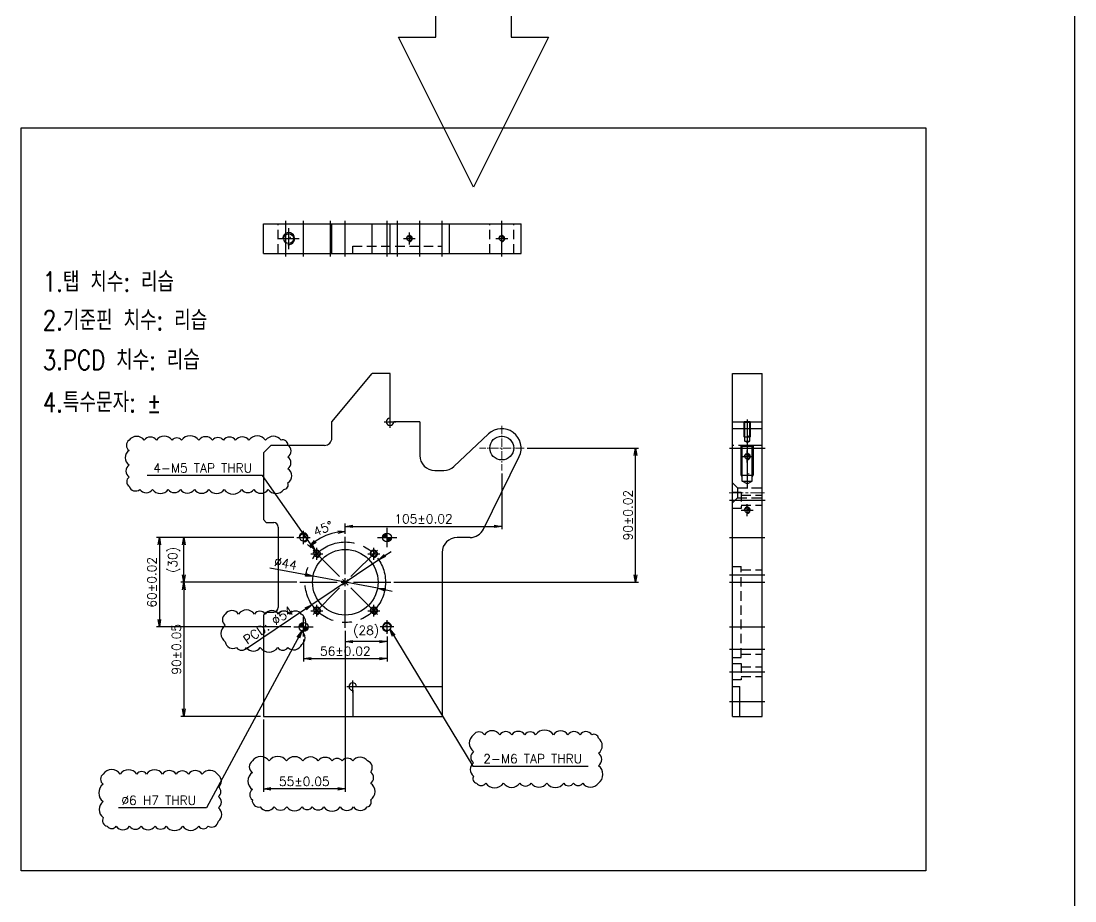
# Model space of a CAD drawing. Header units: millimetres. Extents: x -69 to 11173, y 1341 to 6119.
# Drawn here: x 8851 to 9559, y 2173 to 2763 of the extents above; entities that cross this region are included whole.
import ezdxf

# ---------------------------------------------------------------- set-up
doc = ezdxf.new("R2010")
doc.units = ezdxf.units.MM
for name, pattern in [('CENTER', [50.8, 31.75, -6.35, 6.35, -6.35]), ('CENTER2', [28.575, 19.05, -3.175, 3.175, -3.175]), ('HIDDEN', [9.525, 6.35, -3.175])]:
    doc.linetypes.add(name, pattern=pattern)
for name, color, linetype in [('0 [SD 2]', 2, 'HIDDEN'), ('1', 220, 'CENTER'), ('3', 223, 'HIDDEN'), ('CL', 1, 'CENTER'), ('O', 7, 'Continuous')]:
    doc.layers.add(name, color=color, linetype=linetype)
for name, color, linetype, lineweight in [('07. Center', 1, 'CENTER2', 13), ('AM_5', 3, 'Continuous', 25), ('CENTER', 1, 'CENTER', 25)]:
    doc.layers.add(name, color=color, linetype=linetype, lineweight=lineweight)
doc.styles.get("Standard").update_dxf_attribs({"font": 'romans.shx', "bigfont": 'whgtxt.shx'})
doc.dimstyles.new('ISO-25 x2', dxfattribs={"dimscale": 2, "dimtxt": 3, "dimasz": 2.5, "dimexe": 1, "dimexo": 1, "dimgap": 1, "dimtad": 1, "dimdsep": 46, "dimtxsty": 'Standard', "dimblk": 'OPEN', "dimcen": 2.5, "dimclrd": 4, "dimclre": 4, "dimclrt": 2, "dimadec": 1, "dimazin": 2, "dimtfac": 1, "dimtmove": 0, "dimatfit": 0, "dimldrblk": 'OPEN', "dimfxl": 1, "dimarcsym": 0})

# ---------------------------------------------------------------- blocks, each defined once
blk = doc.blocks.new('NC4_LHH')
h = blk.add_hatch(color=3)
h.paths.add_polyline_path([(0, 0), (0, 2, 0.414214), (-2, 0)])
h.paths.add_polyline_path([(2, 0), (0, 0), (0, -2, 0.414214)])
at = {"layer": 'CENTER', "ltscale": 0.3}
for p, q in [((-4.32, 0), (4.32, 0)), ((0, -4.32), (0, 4.32))]:
    blk.add_line(p, q, dxfattribs=at)
at = {"layer": 'O', "color": 3, "linetype": 'ByBlock', "lineweight": -2}
blk.add_circle((0, 0), 2, dxfattribs=at)
blk = doc.blocks.new('*U365')
at = {"layer": 'CL', "color": 0, "transparency": 16777216}
for p, q in [((0, 5.4), (0, 30.5)), ((-30.5, 0), (-5.4, 0)), ((5.4, 0), (30.5, 0)), ((0, -30.5), (0, -5.4))]:
    blk.add_line(p, q, dxfattribs=at)
at = {"layer": 'CL', "color": 0, "linetype": 'Continuous', "transparency": 16777216}
for p, q in [((-2.7, 0), (2.7, 0)), ((0, -2.7), (0, 2.7))]:
    blk.add_line(p, q, dxfattribs=at)
blk = doc.blocks.new('*U366')
at = {"layer": 'CL', "color": 0, "transparency": 16777216}
for p, q in [((0, 5.4), (0, 30.5)), ((-30.5, 0), (-5.4, 0)), ((5.4, 0), (30.5, 0)), ((0, -30.5), (0, -5.4))]:
    blk.add_line(p, q, dxfattribs=at)
at = {"layer": 'CL', "color": 0, "linetype": 'Continuous', "transparency": 16777216}
for p, q in [((-2.7, 0), (2.7, 0)), ((0, -2.7), (0, 2.7))]:
    blk.add_line(p, q, dxfattribs=at)
blk = doc.blocks.new('_OPEN')
at = {"color": 0, "linetype": 'ByBlock'}
for p, q in [((-1, 0.17), (0, 0)), ((0, 0), (-1, -0.17)), ((0, 0), (-1, 0))]:
    blk.add_line(p, q, dxfattribs=at)
blk = doc.blocks.new('*D370')
at = {"color": 4, "lineweight": -2, "transparency": 16777216}
for p, q in [((9042.3, 2391.42), (9018.29, 2395.92)), ((9090.47, 2382.41), (9047.22, 2390.5)), ((9095.38, 2381.49), (9100.3, 2380.57))]:
    blk.add_line(p, q, dxfattribs=at)
at = {"layer": 'Defpoints', "color": 0, "transparency": 16777216}
for p in [(9047.22, 2390.5), (9090.47, 2382.41)]:
    blk.add_point(p, dxfattribs=at)
at = {"color": 4, "lineweight": -2, "transparency": 16777216, "xscale": 5, "yscale": 5, "zscale": 5}
for p, rotation in [((9047.22, 2390.5), 349.3993422313611), ((9090.47, 2382.41), 169.3993422313611)]:
    blk.add_blockref('_OPEN', p, dxfattribs=dict(at, rotation=rotation))
at = {"color": 2, "transparency": 16777216, "insert": (9028.76, 2399.04), "char_height": 6, "attachment_point": 5, "rotation": 349.39934}
blk.add_mtext('∅44', dxfattribs=at)
blk = doc.blocks.new('*D371')
at = {"color": 4, "lineweight": -2, "transparency": 16777216}
for p, q in [((9095.39, 2404.33), (9099.54, 2407.12)), ((9091.24, 2401.53), (9046.45, 2371.38)), ((9042.3, 2368.58), (9001.76, 2341.29))]:
    blk.add_line(p, q, dxfattribs=at)
at = {"layer": 'Defpoints', "color": 0, "transparency": 16777216}
for p in [(9091.24, 2401.53), (9046.45, 2371.38)]:
    blk.add_point(p, dxfattribs=at)
at = {"color": 4, "lineweight": -2, "transparency": 16777216, "xscale": 5, "yscale": 5, "zscale": 5}
for p, rotation in [((9091.24, 2401.53), 213.9518271169862), ((9046.45, 2371.38), 33.95182711698622)]:
    blk.add_blockref('_OPEN', p, dxfattribs=dict(at, rotation=rotation))
at = {"color": 2, "transparency": 16777216, "insert": (9017.16, 2357.69), "char_height": 6, "attachment_point": 5, "rotation": 33.95183}
blk.add_mtext('PCD: ∅54', dxfattribs=at)
blk = doc.blocks.new('*D367')
at = {"color": 4, "lineweight": -2, "transparency": 16777216}
for p, q in [((9068.84, 2353.95), (9068.84, 2245.84)), ((9013.84, 2294.45), (9013.84, 2245.84)), ((9063.84, 2247.84), (9018.84, 2247.84))]:
    blk.add_line(p, q, dxfattribs=at)
at = {"layer": 'Defpoints', "color": 0, "transparency": 16777216}
for p in [(9068.84, 2355.95), (9013.84, 2296.45), (9013.84, 2247.84)]:
    blk.add_point(p, dxfattribs=at)
at = {"color": 4, "lineweight": -2, "transparency": 16777216, "xscale": 5, "yscale": 5, "zscale": 5, "rotation": 180}
blk.add_blockref('_OPEN', (9013.84, 2247.84), dxfattribs=at)
at = {"color": 4, "lineweight": -2, "transparency": 16777216, "xscale": 5, "yscale": 5, "zscale": 5}
blk.add_blockref('_OPEN', (9068.84, 2247.84), dxfattribs=at)
at = {"color": 2, "transparency": 16777216, "insert": (9041.34, 2252.84), "char_height": 6, "attachment_point": 5}
blk.add_mtext('55%%P0.05', dxfattribs=at)
blk = doc.blocks.new('*D368')
at = {"color": 4, "lineweight": -2, "transparency": 16777216}
for p, q in [((9068.84, 2418.95), (9068.84, 2422.4)), ((9045.86, 2409.44), (9043.43, 2411.87))]:
    blk.add_line(p, q, dxfattribs=at)
blk.add_arc((9068.84, 2386.45), 33.94, 98.44815, 126.55185, dxfattribs=at)
at = {"layer": 'Defpoints', "color": 0, "transparency": 16777216}
for p in [(9060.06, 2419.24), (9068.84, 2416.95), (9047.28, 2408.02), (9068.84, 2391.85), (9065.03, 2390.27)]:
    blk.add_point(p, dxfattribs=at)
at = {"color": 4, "lineweight": -2, "transparency": 16777216, "xscale": 5, "yscale": 5, "zscale": 5}
for p, rotation in [((9068.84, 2420.4), 4.224075102873818), ((9044.84, 2410.45), 220.7759248971293)]:
    blk.add_blockref('_OPEN', p, dxfattribs=dict(at, rotation=rotation))
at = {"color": 2, "transparency": 16777216, "insert": (9053.94, 2422.43), "char_height": 6, "attachment_point": 5, "rotation": 22.5}
blk.add_mtext('45°', dxfattribs=at)
blk = doc.blocks.new('*D369')
at = {"color": 4, "lineweight": -2, "transparency": 16777216}
for p, q in [((9036.34, 2386.45), (8958.53, 2386.45)), ((8960.53, 2381.45), (8960.53, 2301.45)), ((9011.84, 2296.45), (8958.53, 2296.45))]:
    blk.add_line(p, q, dxfattribs=at)
at = {"layer": 'Defpoints', "color": 0, "transparency": 16777216}
for p in [(9038.34, 2386.45), (8960.53, 2296.45), (9013.84, 2296.45)]:
    blk.add_point(p, dxfattribs=at)
at = {"color": 4, "lineweight": -2, "transparency": 16777216, "xscale": 5, "yscale": 5, "zscale": 5}
for p, rotation in [((8960.53, 2386.45), 90), ((8960.53, 2296.45), 270)]:
    blk.add_blockref('_OPEN', p, dxfattribs=dict(at, rotation=rotation))
at = {"color": 2, "transparency": 16777216, "insert": (8955.53, 2341.45), "char_height": 6, "attachment_point": 5, "rotation": 90}
blk.add_mtext('90%%P0.05', dxfattribs=at)
blk = doc.blocks.new('*D391')
at = {"color": 4, "lineweight": -2, "transparency": 16777216}
for p, q in [((9190.84, 2476.45), (9265.57, 2476.45)), ((9263.57, 2391.45), (9263.57, 2471.45)), ((9101.34, 2386.45), (9265.57, 2386.45))]:
    blk.add_line(p, q, dxfattribs=at)
at = {"layer": 'Defpoints', "color": 0, "transparency": 16777216}
for p in [(9188.84, 2476.45), (9263.57, 2476.45), (9099.34, 2386.45)]:
    blk.add_point(p, dxfattribs=at)
at = {"color": 4, "lineweight": -2, "transparency": 16777216, "xscale": 5, "yscale": 5, "zscale": 5}
for p, rotation in [((9263.57, 2476.45), 90), ((9263.57, 2386.45), 270)]:
    blk.add_blockref('_OPEN', p, dxfattribs=dict(at, rotation=rotation))
at = {"color": 2, "transparency": 16777216, "insert": (9258.57, 2431.45), "char_height": 6, "attachment_point": 5, "rotation": 90}
blk.add_mtext('90%%P0.02', dxfattribs=at)
blk = doc.blocks.new('*D392')
at = {"color": 4, "lineweight": -2, "transparency": 16777216}
for p, q in [((9173.84, 2459.45), (9173.84, 2421.94)), ((9068.84, 2418.95), (9068.84, 2425.94)), ((9073.84, 2423.94), (9168.84, 2423.94))]:
    blk.add_line(p, q, dxfattribs=at)
at = {"layer": 'Defpoints', "color": 0, "transparency": 16777216}
for p in [(9173.84, 2461.45), (9173.84, 2423.94), (9068.84, 2416.95)]:
    blk.add_point(p, dxfattribs=at)
at = {"color": 4, "lineweight": -2, "transparency": 16777216, "xscale": 5, "yscale": 5, "zscale": 5, "rotation": 180}
blk.add_blockref('_OPEN', (9068.84, 2423.94), dxfattribs=at)
at = {"color": 4, "lineweight": -2, "transparency": 16777216, "xscale": 5, "yscale": 5, "zscale": 5}
blk.add_blockref('_OPEN', (9173.84, 2423.94), dxfattribs=at)
at = {"color": 2, "transparency": 16777216, "insert": (9121.34, 2428.94), "char_height": 6, "attachment_point": 5}
blk.add_mtext('105%%P0.02', dxfattribs=at)
blk = doc.blocks.new('*D408')
at = {"color": 4, "lineweight": -2, "transparency": 16777216}
for p, q in [((9096.84, 2349.95), (9096.84, 2333.23)), ((9040.84, 2347.97), (9040.84, 2333.23)), ((9045.84, 2335.23), (9091.84, 2335.23))]:
    blk.add_line(p, q, dxfattribs=at)
at = {"layer": 'Defpoints', "color": 0, "transparency": 16777216}
for p in [(9040.84, 2349.97), (9096.84, 2351.95), (9096.84, 2335.23)]:
    blk.add_point(p, dxfattribs=at)
at = {"color": 4, "lineweight": -2, "transparency": 16777216, "xscale": 5, "yscale": 5, "zscale": 5, "rotation": 180}
blk.add_blockref('_OPEN', (9040.84, 2335.23), dxfattribs=at)
at = {"color": 4, "lineweight": -2, "transparency": 16777216, "xscale": 5, "yscale": 5, "zscale": 5}
blk.add_blockref('_OPEN', (9096.84, 2335.23), dxfattribs=at)
at = {"color": 2, "transparency": 16777216, "insert": (9068.84, 2340.23), "char_height": 6, "attachment_point": 5}
blk.add_mtext('56%%P0.02', dxfattribs=at)
blk = doc.blocks.new('*D409')
at = {"color": 4, "lineweight": -2, "transparency": 16777216}
for p, q in [((9034.34, 2416.45), (8942.04, 2416.45)), ((8944.04, 2411.45), (8944.04, 2361.45)), ((9032.36, 2356.45), (8942.04, 2356.45))]:
    blk.add_line(p, q, dxfattribs=at)
at = {"layer": 'Defpoints', "color": 0, "transparency": 16777216}
for p in [(9036.34, 2416.45), (8944.04, 2356.45), (9034.36, 2356.45)]:
    blk.add_point(p, dxfattribs=at)
at = {"color": 4, "lineweight": -2, "transparency": 16777216, "xscale": 5, "yscale": 5, "zscale": 5}
for p, rotation in [((8944.04, 2416.45), 90), ((8944.04, 2356.45), 270)]:
    blk.add_blockref('_OPEN', p, dxfattribs=dict(at, rotation=rotation))
at = {"color": 2, "transparency": 16777216, "insert": (8939.04, 2386.45), "char_height": 6, "attachment_point": 5, "rotation": 90}
blk.add_mtext('60%%P0.02', dxfattribs=at)
blk = doc.blocks.new('*D436')
at = {"color": 4, "lineweight": -2, "transparency": 16777216}
for p, q in [((9068.84, 2353.95), (9068.84, 2344.63)), ((9096.84, 2349.95), (9096.84, 2344.63)), ((9091.84, 2346.63), (9073.84, 2346.63))]:
    blk.add_line(p, q, dxfattribs=at)
at = {"layer": 'Defpoints', "color": 0, "transparency": 16777216}
for p in [(9068.84, 2355.95), (9096.84, 2351.95), (9068.84, 2346.63)]:
    blk.add_point(p, dxfattribs=at)
at = {"color": 4, "lineweight": -2, "transparency": 16777216, "xscale": 5, "yscale": 5, "zscale": 5, "rotation": 180}
blk.add_blockref('_OPEN', (9068.84, 2346.63), dxfattribs=at)
at = {"color": 4, "lineweight": -2, "transparency": 16777216, "xscale": 5, "yscale": 5, "zscale": 5}
blk.add_blockref('_OPEN', (9096.84, 2346.63), dxfattribs=at)
at = {"color": 2, "transparency": 16777216, "insert": (9082.84, 2353.2), "char_height": 6, "attachment_point": 5}
blk.add_mtext('(28)', dxfattribs=at)
blk = doc.blocks.new('*D435')
at = {"color": 4, "lineweight": -2, "transparency": 16777216}
for p, q in [((9034.34, 2416.45), (8958.53, 2416.45)), ((8960.53, 2391.45), (8960.53, 2411.45)), ((9036.34, 2386.45), (8958.53, 2386.45))]:
    blk.add_line(p, q, dxfattribs=at)
at = {"layer": 'Defpoints', "color": 0, "transparency": 16777216}
for p in [(8960.53, 2416.45), (9036.34, 2416.45), (9038.34, 2386.45)]:
    blk.add_point(p, dxfattribs=at)
at = {"color": 4, "lineweight": -2, "transparency": 16777216, "xscale": 5, "yscale": 5, "zscale": 5}
for p, rotation in [((8960.53, 2416.45), 90), ((8960.53, 2386.45), 270)]:
    blk.add_blockref('_OPEN', p, dxfattribs=dict(at, rotation=rotation))
at = {"color": 2, "transparency": 16777216, "insert": (8953.96, 2401.45), "char_height": 6, "attachment_point": 5, "rotation": 90}
blk.add_mtext('(30)', dxfattribs=at)

msp = doc.modelspace()

# ---------------------------------------------------------------- linework, layer by layer
at = {"color": 1}
msp.add_line((9558.5199, 1341.16865), (9558.5199, 5649.67959), dxfattribs=at)
for p, q in [((9013.8437, 2606.93982), (9013.8437, 2626.93982)), ((9013.8437, 2626.93982), (9186.8437, 2626.93982)), ((9059.8437, 2606.93982), (9059.8437, 2626.93982)), ((9086.8437, 2606.93982), (9086.8437, 2626.93982)), ((9098.8437, 2606.93982), (9098.8437, 2626.93982)), ((9118.8437, 2606.93982), (9118.8437, 2626.93982)), ((9138.8437, 2606.93982), (9138.8437, 2626.93982)), ((9186.8437, 2606.93982), (9186.8437, 2626.93982)), ((9013.8437, 2606.93982), (9186.8437, 2606.93982)), ((9059.8437, 2494.05471), (9086.8437, 2526.45471)), ((9098.8437, 2526.45471), (9086.8437, 2526.45471)), ((9098.8437, 2496.55471), (9098.8437, 2526.45471)), ((9328.61853, 2296.45471), (9328.61853, 2526.45471)), ((9328.61853, 2526.45471), (9348.61853, 2526.45471)), ((9348.61853, 2296.45471), (9348.61853, 2526.45471)), ((9059.8437, 2483.25471), (9059.8437, 2494.05471)), ((9118.8437, 2494.05471), (9101.3437, 2494.05471)), ((9336.99353, 2493.69387), (9336.61853, 2494.05471)), ((9340.61853, 2494.05471), (9336.61853, 2494.05471)), ((9336.61853, 2494.05471), (9340.61853, 2494.05471)), ((9340.24353, 2493.69387), (9336.99353, 2493.69387)), ((9336.99353, 2481.05471), (9336.99353, 2493.69387)), ((9340.61853, 2494.05471), (9340.24353, 2493.69387)), ((9340.24353, 2481.05471), (9340.24353, 2493.69387)), ((9141.72899, 2464.15658), (9164.95027, 2485.93664)), ((9336.61853, 2484.05471), (9340.61853, 2484.05471)), ((9018.8437, 2478.25471), (9013.8437, 2473.25471)), ((9054.8437, 2478.25471), (9018.8437, 2478.25471)), ((9342.61853, 2478.25471), (9334.61853, 2478.25471)), ((9334.61853, 2478.25471), (9342.61853, 2478.25471)), ((9335.29511, 2477.53302), (9334.61853, 2478.25471)), ((9341.94194, 2477.53302), (9335.29511, 2477.53302)), ((9335.29511, 2454.25471), (9335.29511, 2477.53302)), ((9338.61853, 2480.12138), (9336.99353, 2481.05471)), ((9336.99353, 2481.05471), (9340.24353, 2481.05471)), ((9338.61853, 2480.12138), (9340.24353, 2481.05471)), ((9342.61853, 2478.25471), (9341.94194, 2477.53302)), ((9341.94194, 2454.25471), (9341.94194, 2477.53302)), ((9013.8437, 2473.25471), (9013.8437, 2428.45471)), ((9161.59052, 2422.04432), (9185.51105, 2470.72121)), ((9334.61853, 2458.25471), (9342.61853, 2458.25471)), ((9335.29511, 2454.25471), (9341.94194, 2454.25471)), ((9338.61853, 2452.38805), (9335.29511, 2454.25471)), ((9338.61853, 2452.38805), (9341.94194, 2454.25471)), ((9015.8437, 2426.45471), (9013.8437, 2428.45471)), ((9015.8437, 2426.45471), (9020.8437, 2426.45471)), ((9023.8437, 2423.45471), (9023.8437, 2369.45471)), ((9152.61564, 2416.45471), (9143.8437, 2416.45471)), ((9133.8437, 2406.45471), (9133.8437, 2296.45471)), ((9015.8437, 2366.45471), (9013.8437, 2364.45471)), ((9013.8437, 2364.45471), (9013.8437, 2296.45471)), ((9015.8437, 2366.45471), (9020.8437, 2366.45471)), ((9073.8437, 2313.95471), (9073.8437, 2296.45471)), ((9076.3437, 2316.45471), (9133.8437, 2316.45471)), ((9328.61853, 2316.45471), (9333.61853, 2316.45471)), ((9333.61853, 2296.45471), (9333.61853, 2316.45471)), ((9013.8437, 2296.45471), (9133.8437, 2296.45471)), ((9328.61853, 2296.45471), (9348.61853, 2296.45471))]:
    msp.add_line(p, q)
at = {"color": 5}
for points in [[(9180.05854, 2815.11582), (9180.05854, 2752.06236), (9205.23421, 2752.06236), (9154.88288, 2651.35971), (9104.53156, 2752.06236), (9129.70722, 2752.06236), (9129.70722, 2815.11582)], [(8851.24587, 2691.23447), (9458.5199, 2691.23447), (9458.5199, 2192.82913), (8851.24587, 2192.82913)]]:
    msp.add_lwpolyline(points, close=True, dxfattribs=at)
for centre, radius in [((9030.8437, 2616.93982), 3.32342), ((9111.8437, 2616.93982), 1.63916), ((9173.8437, 2616.93982), 1.63916), ((9173.8437, 2476.45471), 8), ((9338.61853, 2470.72121), 1.63916), ((9338.61853, 2434.82168), 1.63916), ((9040.8437, 2416.45471), 2.45873), ((9068.8437, 2386.45471), 22), ((9049.75182, 2405.54659), 2.06699), ((9087.93558, 2405.54659), 2.06699), ((9049.75182, 2367.36283), 2.06699), ((9087.93558, 2367.36283), 2.06699), ((9096.8437, 2356.45471), 2.45873)]:
    msp.add_circle(centre, radius)
for centre, radius, start, end in [((9098.8437, 2494.05471), 2.5, 90, 0), ((9054.8437, 2483.25471), 5, 270, 0), ((9173.8437, 2476.45471), 13, 333.82982759, 133.16566054), ((9134.88789, 2471.45036), 10, 270, 313.16566054), ((9020.8437, 2423.45471), 3, 0, 90), ((9152.61564, 2426.45471, 0), 10, 270, 333.82982759), ((9143.8437, 2406.45471), 10, 90, 180), ((9020.8437, 2369.45471), 3, 270, 0), ((9073.8437, 2316.45471), 2.5, 360, 270)]:
    msp.add_arc(centre, radius, start, end)
at = {"layer": '0 [SD 2]'}
for p, q in [((9023.8437, 2606.93982), (9023.8437, 2626.93982)), ((9165.8437, 2606.93982), (9165.8437, 2626.93982)), ((9181.8437, 2606.93982), (9181.8437, 2626.93982)), ((9073.8437, 2611.93982), (9133.8437, 2611.93982)), ((9073.8437, 2606.93982), (9073.8437, 2611.93982)), ((9133.8437, 2606.93982), (9133.8437, 2611.93982)), ((9348.61853, 2478.25471), (9328.61853, 2478.25471)), ((9332.01853, 2449.75036), (9328.61853, 2453.15036)), ((9332.01853, 2449.75036), (9332.01853, 2443.15036)), ((9332.01853, 2449.75036), (9348.61853, 2449.75036)), ((9328.61853, 2446.95471), (9334.61853, 2446.95471)), ((9332.01853, 2443.15036), (9328.61853, 2439.75036)), ((9332.01853, 2443.15036), (9348.61853, 2443.15036)), ((9334.61853, 2446.95471), (9334.61853, 2435.95471)), ((9334.61853, 2444.75471), (9348.61853, 2444.75471)), ((9334.61853, 2435.95471), (9328.61853, 2435.95471)), ((9334.61853, 2438.15471), (9348.61853, 2438.15471)), ((9328.61853, 2396.95471), (9334.61853, 2396.95471)), ((9334.61853, 2335.95471), (9334.61853, 2396.95471)), ((9334.61853, 2394.75471), (9348.61853, 2394.75471)), ((9328.61853, 2335.95471), (9334.61853, 2335.95471)), ((9334.61853, 2338.15471), (9348.61853, 2338.15471)), ((9328.61853, 2331.95471), (9334.61853, 2331.95471)), ((9334.61853, 2331.95471), (9334.61853, 2320.95471)), ((9334.61853, 2329.75471), (9348.61853, 2329.75471)), ((9334.61853, 2320.95471), (9328.61853, 2320.95471)), ((9334.61853, 2323.15471), (9348.61853, 2323.15471))]:
    msp.add_line(p, q, dxfattribs=at)
at = {"layer": '07. Center', "ltscale": 0.3}
for p, q in [((9173.8437, 2491.45471), (9173.8437, 2461.45471)), ((9188.8437, 2476.45471), (9158.8437, 2476.45471))]:
    msp.add_line(p, q, dxfattribs=at)
at = {"layer": '07. Center', "ltscale": 0.5}
msp.add_line((9326.41853, 2446.45036), (9350.54583, 2446.45036), dxfattribs=at)
at = {"layer": '1', "ltscale": 4}
for p, q in [((9023.8437, 2616.93982), (9037.8437, 2616.93982)), ((9030.8437, 2609.93982), (9030.8437, 2623.93982)), ((9338.61853, 2481.25471), (9338.61853, 2449.38805)), ((9040.8437, 2411.95471), (9040.8437, 2420.95471)), ((9036.3437, 2416.45471), (9045.3437, 2416.45471)), ((9101.3437, 2356.45471), (9092.3437, 2356.45471)), ((9096.8437, 2351.95471), (9096.8437, 2360.95471))]:
    msp.add_line(p, q, dxfattribs=at)
at = {"layer": '1', "ltscale": 3}
for p, q in [((9107.8437, 2616.93982), (9115.8437, 2616.93982)), ((9111.8437, 2612.93982), (9111.8437, 2620.93982)), ((9169.8437, 2616.93982), (9177.8437, 2616.93982)), ((9173.8437, 2612.93982), (9173.8437, 2620.93982)), ((9098.8437, 2490.05471), (9098.8437, 2498.05471)), ((9094.8437, 2494.05471), (9102.8437, 2494.05471)), ((9338.61853, 2495.55471), (9338.61853, 2478.62138)), ((9334.61853, 2470.72121), (9342.61853, 2470.72121)), ((9338.61853, 2466.72121), (9338.61853, 2474.72121)), ((9334.61853, 2434.82168), (9342.61853, 2434.82168)), ((9338.61853, 2430.82168), (9338.61853, 2438.82168)), ((9045.75182, 2405.54659), (9053.75182, 2405.54659)), ((9049.75182, 2401.54659), (9049.75182, 2409.54659)), ((9083.93558, 2405.54659), (9091.93558, 2405.54659)), ((9087.93558, 2401.54659), (9087.93558, 2409.54659)), ((9049.75182, 2363.36283), (9049.75182, 2371.36283)), ((9087.93558, 2363.36283), (9087.93558, 2371.36283)), ((9045.75182, 2367.36283), (9053.75182, 2367.36283)), ((9083.93558, 2367.36283), (9091.93558, 2367.36283)), ((9073.8437, 2312.45471), (9073.8437, 2320.45471)), ((9069.8437, 2316.45471), (9077.8437, 2316.45471))]:
    msp.add_line(p, q, dxfattribs=at)
at = {"layer": '1', "linetype": 'ByBlock'}
for p, q in [((9336.61853, 2484.05471), (9336.61853, 2494.05471)), ((9340.61853, 2494.05471), (9340.61853, 2484.05471)), ((9336.97937, 2483.42969), (9336.61853, 2484.05471)), ((9340.25768, 2483.42969), (9340.61853, 2484.05471)), ((9334.61853, 2458.25471), (9334.61853, 2478.25471)), ((9342.61853, 2478.25471), (9342.61853, 2458.25471)), ((9335.29511, 2457.00468), (9334.61853, 2458.25471)), ((9341.94194, 2457.00468), (9342.61853, 2458.25471))]:
    msp.add_line(p, q, dxfattribs=at)
at = {"layer": '1', "color": 1, "linetype": 'ByBlock'}
for points in [[(8923.70631, 2481.65662, 0.52056705), (8923.70631, 2474.81889, 0.52056705), (8923.70631, 2465.10411, 0.52056705), (8923.70631, 2456.90202, 0.52056705), (8923.70631, 2450.8372, 0.52056705), (8930.99601, 2448.66757, 0.52056705), (8939.45043, 2448.66757, 0.52056705), (8950.00697, 2448.66757, 0.52056705), (8958.12867, 2448.66757, 0.52056705), (8967.53912, 2448.66757, 0.52056705), (8977.33428, 2448.66757, 0.52056705), (8987.61047, 2448.66757, 0.52056705), (8999.37609, 2448.66757, 0.52056705), (9007.36486, 2448.66757, 0.52056705), (9017.14152, 2448.66757, 0.52056705), (9027.5849, 2448.66757, 0.52056705), (9030.36153, 2453.03391, 0.52056705), (9030.36153, 2462.60787, 0.52056705), (9030.36153, 2470.41042, 0.52056705), (9030.36153, 2478.63174, 0.52056705), (9025.74354, 2481.65662, 0.52056705), (9015.37762, 2481.65662, 0.52056705), (9004.204, 2481.65662, 0.52056705), (8995.19879, 2481.65662, 0.52056705), (8987.00658, 2481.65662, 0.52056705), (8979.76051, 2481.65662, 0.52056705), (8970.50461, 2481.65662, 0.52056705), (8958.8419, 2481.65662, 0.52056705), (8952.5579, 2481.65662, 0.52056705), (8942.11196, 2481.65662, 0.52056705), (8933.88551, 2481.65662, 0.52056705)], [(8988.32052, 2365.12436, 0.52056705), (8988.32052, 2357.55748, 0.52056705), (8988.32052, 2346.41535, 0.52056705), (8995.79683, 2342.57375, 0.52056705), (9002.59208, 2342.57375, 0.52056705), (9011.81685, 2342.57375, 0.52056705), (9023.54054, 2342.57375, 0.52056705), (9030.28891, 2342.57375, 0.52056705), (9039.61946, 2344.70119, 0.52056705), (9039.61946, 2353.63316, 0.52056705), (9039.26996, 2365.12436, 0.52056705), (9031.56117, 2365.12436, 0.52056705), (9024.00106, 2365.12436, 0.52056705), (9015.07989, 2365.12436, 0.52056705), (9007.83236, 2365.12436, 0.52056705), (8997.25293, 2365.12436, 0.52056705)], [(9154.95843, 2284.18513, 0.52056705), (9154.95843, 2272.83718, 0.52056705), (9154.95843, 2265.32597, 0.52056705), (9154.95843, 2256.4416, 0.52056705), (9156.85682, 2251.69177, 0.52056705), (9163.14284, 2251.69177, 0.52056705), (9174.98939, 2251.69177, 0.52056705), (9185.94456, 2251.69177, 0.52056705), (9193.56839, 2251.69177, 0.52056705), (9204.10954, 2251.69177, 0.52056705), (9215.40676, 2251.69177, 0.52056705), (9222.07713, 2251.69177, 0.52056705), (9228.2086, 2251.69177, 0.52056705), (9238.6994, 2251.69177, 0.52056705), (9238.73291, 2263.38708, 0.52056705), (9238.73291, 2271.8241, 0.52056705), (9238.73291, 2281.76649, 0.52056705), (9234.30246, 2284.18513, 0.52056705), (9226.38273, 2284.18513, 0.52056705), (9218.22751, 2284.18513, 0.52056705), (9208.58507, 2284.18513, 0.52056705), (9196.59294, 2284.18513, 0.52056705), (9189.25769, 2284.18513, 0.52056705), (9180.60478, 2284.18513, 0.52056705), (9172.52043, 2284.18513, 0.52056705), (9162.16257, 2284.18513, 0.52056705)], [(9006.45586, 2266.57009, 0.52056705), (9006.45586, 2258.80197, 0.52056705), (9006.45586, 2247.38445, 0.52056705), (9006.45586, 2240.51339, 0.52056705), (9011.64865, 2235.7563, 0.52056705), (9021.10689, 2235.7563, 0.52056705), (9029.61532, 2235.7563, 0.52056705), (9039.81901, 2235.7563, 0.52056705), (9046.68604, 2235.7563, 0.52056705), (9054.45745, 2235.7563, 0.52056705), (9065.40713, 2235.7563, 0.52056705), (9074.42333, 2235.7563, 0.52056705), (9083.61294, 2235.7563, 0.52056705), (9085.90284, 2240.48614, 0.52056705), (9085.90284, 2251.55447, 0.52056705), (9085.90284, 2259.08748, 0.52056705), (9083.75931, 2266.57009, 0.52056705), (9073.82773, 2266.57009, 0.52056705), (9066.71075, 2266.57009, 0.52056705), (9060.02445, 2266.57009, 0.52056705), (9050.71509, 2266.57009, 0.52056705), (9040.39147, 2266.57009, 0.52056705), (9029.38778, 2266.57009, 0.52056705), (9017.70914, 2266.57009, 0.52056705)], [(8906.37862, 2257.80909, 0.52056705), (8906.37862, 2250.96183, 0.52056705), (8906.37862, 2239.27587, 0.52056705), (8906.37862, 2228.62008, 0.52056705), (8909.05756, 2222.79809, 0.52056705), (8915.12311, 2222.79809, 0.52056705), (8924.10159, 2222.79809, 0.52056705), (8931.79848, 2222.79809, 0.52056705), (8941.13385, 2222.79809, 0.52056705), (8948.67766, 2222.79809, 0.52056705), (8959.7101, 2222.79809, 0.52056705), (8970.47905, 2222.79809, 0.52056705), (8976.80004, 2222.79809, 0.52056705), (8983.67395, 2226.19964, 0.52056705), (8983.67395, 2235.09316, 0.52056705), (8983.67395, 2242.74775, 0.52056705), (8983.67395, 2249.09419, 0.52056705), (8983.67395, 2256.97621, 0.52056705), (8972.67419, 2257.80909, 0.52056705), (8963.53915, 2257.80909, 0.52056705), (8955.24879, 2257.80909, 0.52056705), (8946.18498, 2257.80909, 0.52056705), (8935.44021, 2257.80909, 0.52056705), (8928.90113, 2257.80909, 0.52056705), (8917.77951, 2257.80909, 0.52056705)]]:
    msp.add_lwpolyline(points, format="xyb", close=True, dxfattribs=at)
at = {"layer": '1', "linetype": 'ByBlock'}
for centre, radius, start, end in [((9030.8437, 2616.93982), 4, 262.81924422, 172.81924422), ((9111.8437, 2616.93982), 2, 261.37307344, 171.37307344), ((9173.8437, 2616.93982), 2, 261.37307344, 171.37307344), ((9338.61853, 2470.72121), 2, 261.37307344, 171.37307344), ((9338.61853, 2434.82168), 2, 261.37307344, 171.37307344), ((9040.8437, 2416.45471), 3, 260.40593177, 170.40593177), ((9049.75182, 2405.54659), 2.5, 258.46304097, 168.46304097), ((9087.93558, 2405.54659), 2.5, 258.46304097, 168.46304097), ((9049.75182, 2367.36283), 2.5, 258.46304097, 168.46304097), ((9087.93558, 2367.36283), 2.5, 258.46304097, 168.46304097), ((9096.8437, 2356.45471), 3, 9.59406823, 279.59406823)]:
    msp.add_arc(centre, radius, start, end, dxfattribs=at)
at = {"layer": 'AM_5', "color": 0}
for p, q in [((9118.8437, 2494.05471), (9118.8437, 2471.45036)), ((9328.61853, 2494.05471), (9348.61853, 2494.05471)), ((9328.61853, 2489.45471), (9348.61853, 2489.45471)), ((9128.8437, 2461.45036), (9134.88789, 2461.45036)), ((9328.61853, 2416.45471), (9348.61853, 2416.45471))]:
    msp.add_line(p, q, dxfattribs=at)
msp.add_arc((9128.8437, 2471.45036), 10, 180, 270, dxfattribs=at)
at = {"layer": 'CL'}
for p, q in [((9028.8437, 2604.93982), (9028.8437, 2628.93982)), ((9040.8437, 2604.93982), (9040.8437, 2628.93982)), ((9058.8437, 2604.93982), (9058.8437, 2628.93982)), ((9068.8437, 2604.93982), (9068.8437, 2628.93982)), ((9096.8437, 2604.93982), (9096.8437, 2628.93982)), ((9103.8437, 2604.93982), (9103.8437, 2628.93982)), ((9118.8437, 2604.93982), (9118.8437, 2628.93982)), ((9133.8437, 2604.93982), (9133.8437, 2628.93982)), ((9173.8437, 2604.93982), (9173.8437, 2628.93982)), ((9326.61853, 2476.45471), (9350.61853, 2476.45471)), ((9326.61853, 2441.45471), (9350.61853, 2441.45471)), ((9326.61853, 2416.45471), (9350.4932, 2416.45471)), ((9326.61853, 2391.48466), (9350.4932, 2391.48466)), ((9326.61853, 2386.45471), (9350.4932, 2386.45471)), ((9326.61853, 2356.45471), (9350.4932, 2356.45471)), ((9326.61853, 2341.48466), (9350.4932, 2341.48466)), ((9326.61853, 2326.45471), (9350.4932, 2326.45471)), ((9326.61853, 2306.45471), (9350.4932, 2306.45471))]:
    msp.add_line(p, q, dxfattribs=at)
msp.add_circle((9068.8437, 2386.45471), 27, dxfattribs=at)

# ---------------------------------------------------------------- block references
at = {"layer": 'CL', "rotation": 45.00000000000001}
msp.add_blockref('*U366', (9068.8437, 2386.45471), dxfattribs=at)
at = {"layer": 'CL'}
msp.add_blockref('*U365', (9068.8437, 2386.45471), dxfattribs=at)
at = {"layer": 'O', "xscale": 1.5, "yscale": 1.5, "zscale": 1.5}
for p in [(9096.8437, 2416.45471), (9040.8437, 2356.45471)]:
    msp.add_blockref('NC4_LHH', p, dxfattribs=at)

# ---------------------------------------------------------------- texts
at = {"color": 7, "true_color": 0xffffff, "width": 0.8}
for s, p in [('1.탭 치수: 리습', (8865.74677, 2581.37751)), ('2.기준핀 치수: 리습', (8865.74677, 2555.6171)), ('3.PCD 치수: 리습', (8865.74677, 2528.92279)), ('4.특수문자: %%P', (8865.74677, 2500.51614))]:
    msp.add_text(s, height=13.1625, dxfattribs=at).set_placement(p)
at = {"color": 2, "char_height": 6}
for s, insert, attachment_point in [('4-M5 TAP THRU', (9006.28411, 2460.05021), 9), ('2-M6 TAP THRU', (9161.41384, 2265.03714), 7)]:
    msp.add_mtext(s, dxfattribs=dict(at, insert=insert, attachment_point=attachment_point))
at = {"layer": '1', "color": 2, "linetype": 'ByBlock', "insert": (8968.7127, 2237.13855), "char_height": 6, "attachment_point": 9}
msp.add_mtext('%%C6 H7 THRU', dxfattribs=at)
at = {"layer": '3'}
for s, height, p in [('M8', 0.25, (9031.56954, 2617.72739)), ('M4', 0.333333, (9112.20662, 2617.2836)), ('M4', 0.333333, (9174.20662, 2617.2836)), ('M4', 0.333333, (9338.9673, 2484.32876)), ('M4', 0.333333, (9338.98144, 2471.06499)), ('M8', 0.25, (9339.34436, 2459.04228)), ('M4', 0.333333, (9338.98144, 2435.16547)), ('M6', 0.25, (9041.38808, 2416.97039)), ('M5', 0.25, (9050.18778, 2406.05823)), ('M5', 0.25, (9088.37154, 2406.05823)), ('M5', 0.25, (9050.18778, 2367.87446)), ('M5', 0.25, (9088.37154, 2367.87446)), ('M6', 0.25, (9095.76361, 2356.97039))]:
    msp.add_text(s, height=height, dxfattribs=at).set_placement(p)

# ---------------------------------------------------------------- dimensions: what is measured, and where the dimension line sits
dim = msp.add_linear_dim(base=(9263.56806, 2476.45471), p1=(9099.3437, 2386.45471), p2=(9188.8437, 2476.45471), angle=90, text='<>%%P0.02', dimstyle='ISO-25 x2')
dim.commit()
dim.dimension.update_dxf_attribs({"geometry": '*D391', "text_midpoint": (9263.56806, 2431.45471), "dimtype": 160})
for base, p1, p2, text, picture, middle in [((9173.8437, 2423.94009), (9068.8437, 2416.95471), (9173.8437, 2461.45471), '<>%%P0.02', '*D392', (9121.3437, 2423.94009)), ((9013.8437, 2247.83752), (9068.8437, 2355.95471), (9013.8437, 2296.45471), '<>%%P0.05', '*D367', (9041.3437, 2247.83752)), ((9068.8437, 2346.628), (9096.8437, 2351.95471), (9068.8437, 2355.95471), '(<>)', '*D436', (9082.8437, 2346.628)), ((9096.8437, 2335.23259), (9040.8437, 2349.97471), (9096.8437, 2351.95471), '<>%%P0.02', '*D408', (9068.8437, 2335.23259))]:
    dim = msp.add_linear_dim(base=base, p1=p1, p2=p2, text=text, dimstyle='ISO-25 x2')
    dim.commit()
    dim.dimension.update_dxf_attribs({"geometry": picture, "text_midpoint": middle, "dimtype": 160})
dim = msp.add_angular_dim_2l(base=(9060.05913, 2419.23919), line1=((9068.8437, 2391.85471), (9068.8437, 2416.95471)), line2=((9065.02532, 2390.27309), (9047.27694, 2408.02147)), dimstyle='ISO-25 x2')
dim.commit()
dim.dimension.update_dxf_attribs({"geometry": '*D368', "text_midpoint": (9053.94163, 2422.43149)})
for base, p1, p2, text, picture, middle in [((8944.04027, 2356.45471), (9036.3437, 2416.45471), (9034.3637, 2356.45471), '<>%%P0.02', '*D409', (8939.04027, 2386.45471)), ((8960.5277, 2416.45471), (9038.3437, 2386.45471), (9036.3437, 2416.45471), '(<>)', '*D435', (8953.95627, 2401.45471)), ((8960.5277, 2296.45471), (9038.3437, 2386.45471), (9013.8437, 2296.45471), '<>%%P0.05', '*D369', (8955.5277, 2341.45471))]:
    dim = msp.add_linear_dim(base=base, p1=p1, p2=p2, angle=90, text=text, dimstyle='ISO-25 x2')
    dim.commit()
    dim.dimension.update_dxf_attribs({"geometry": picture, "text_midpoint": middle})
dim = msp.add_diameter_dim_2p(p1=(9091.2404, 2401.53409), p2=(9046.447, 2371.37533), text='PCD: <>', dimstyle='ISO-25 x2')
dim.commit()
dim.dimension.update_dxf_attribs({"geometry": '*D371', "text_midpoint": (9019.95461, 2353.53837), "dimtype": 163})
dim = msp.add_diameter_dim_2p(p1=(9090.46823, 2382.40753), p2=(9047.21917, 2390.50189), dimstyle='ISO-25 x2')
dim.commit()
dim.dimension.update_dxf_attribs({"geometry": '*D370', "text_midpoint": (9027.84134, 2394.12858), "dimtype": 163})

# ---------------------------------------------------------------- leaders
at = {"annotation_type": 0, "has_hookline": 1, "text_width": 70.32143}
for points, hookline_direction in [([(9048.66249, 2407.79679), (9013.28411, 2458.05021), (9008.28411, 2458.05021)], 1), ([(9098.72107, 2354.86699), (9154.41384, 2263.03714), (9159.41384, 2263.03714)], 0)]:
    msp.add_leader(points, dimstyle='ISO-25 x2', dxfattribs=dict(at, hookline_direction=hookline_direction))
at = {"layer": '1', "color": 0, "linetype": 'ByBlock', "annotation_type": 0, "has_hookline": 1, "hookline_direction": 1, "text_width": 52.03571}
msp.add_leader([(9039.61946, 2353.71587), (8975.7127, 2235.13855), (8970.7127, 2235.13855)], dimstyle='ISO-25 x2', dxfattribs=at)

doc.saveas('drawing.dxf')
